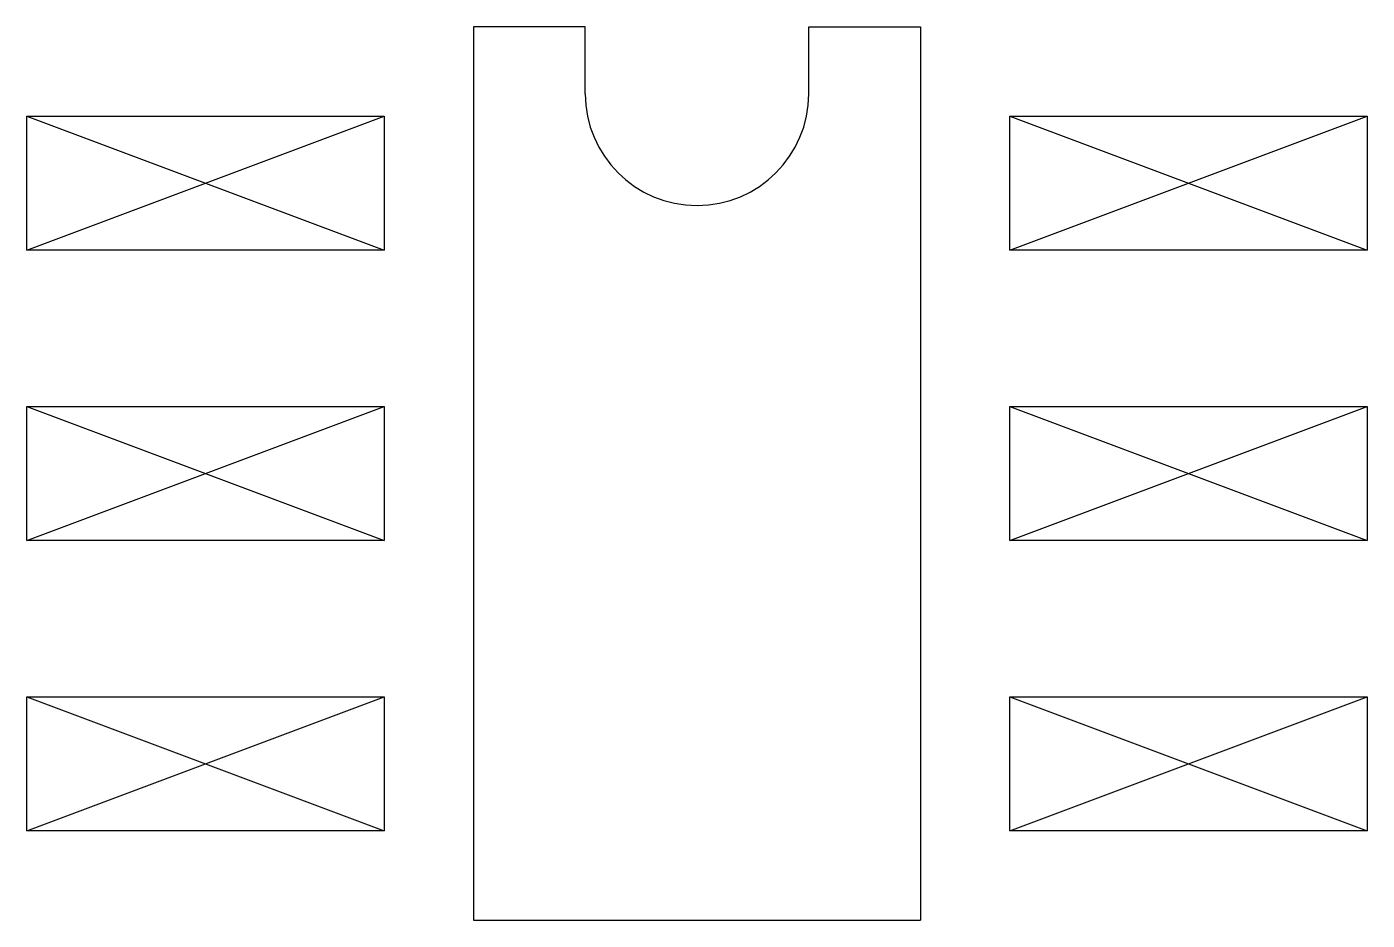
# Model space of a CAD drawing. Extents: x -1.5 to 1.5, y -1 to 1.
import ezdxf

# ---------------------------------------------------------------- set-up
doc = ezdxf.new("R2010")
doc.units = 0
doc.layers.add('粗实线层', color=7, linetype='CONTINUOUS')

msp = doc.modelspace()

# ---------------------------------------------------------------- linework, layer by layer
at = {"layer": '粗实线层'}
for p, q in [((-0.25, 1), (-0.5, 1)), ((-0.5, 1), (-0.5, -1)), ((-0.25, 0.85), (-0.25, 1)), ((0.25, 1), (0.5, 1)), ((0.25, 0.85), (0.25, 1)), ((0.5, 1), (0.5, -1)), ((-1.5, 0.8), (-0.7, 0.5)), ((-1.5, 0.5), (-0.7, 0.8)), ((0.7, 0.8), (1.5, 0.5)), ((0.7, 0.5), (1.5, 0.8)), ((-1.5, 0.15), (-0.7, -0.15)), ((-1.5, -0.15), (-0.7, 0.15)), ((0.7, 0.15), (1.5, -0.15)), ((0.7, -0.15), (1.5, 0.15)), ((-1.5, -0.8), (-0.7, -0.5)), ((-1.5, -0.5), (-0.7, -0.8)), ((0.7, -0.8), (1.5, -0.5)), ((0.7, -0.5), (1.5, -0.8)), ((-0.5, -1), (0.5, -1))]:
    msp.add_line(p, q, dxfattribs=at)
for points in [[(-1.5, 0.5), (-1.5, 0.8), (-0.7, 0.8), (-0.7, 0.5)], [(0.7, 0.5), (0.7, 0.8), (1.5, 0.8), (1.5, 0.5)], [(-1.5, -0.15), (-1.5, 0.15), (-0.7, 0.15), (-0.7, -0.15)], [(0.7, -0.15), (0.7, 0.15), (1.5, 0.15), (1.5, -0.15)], [(-1.5, -0.8), (-1.5, -0.5), (-0.7, -0.5), (-0.7, -0.8)], [(0.7, -0.8), (0.7, -0.5), (1.5, -0.5), (1.5, -0.8)]]:
    msp.add_lwpolyline(points, close=True, dxfattribs=at)
msp.add_arc((0, 0.85), 0.25, 180, 360, dxfattribs=at)

doc.saveas('drawing.dxf')
